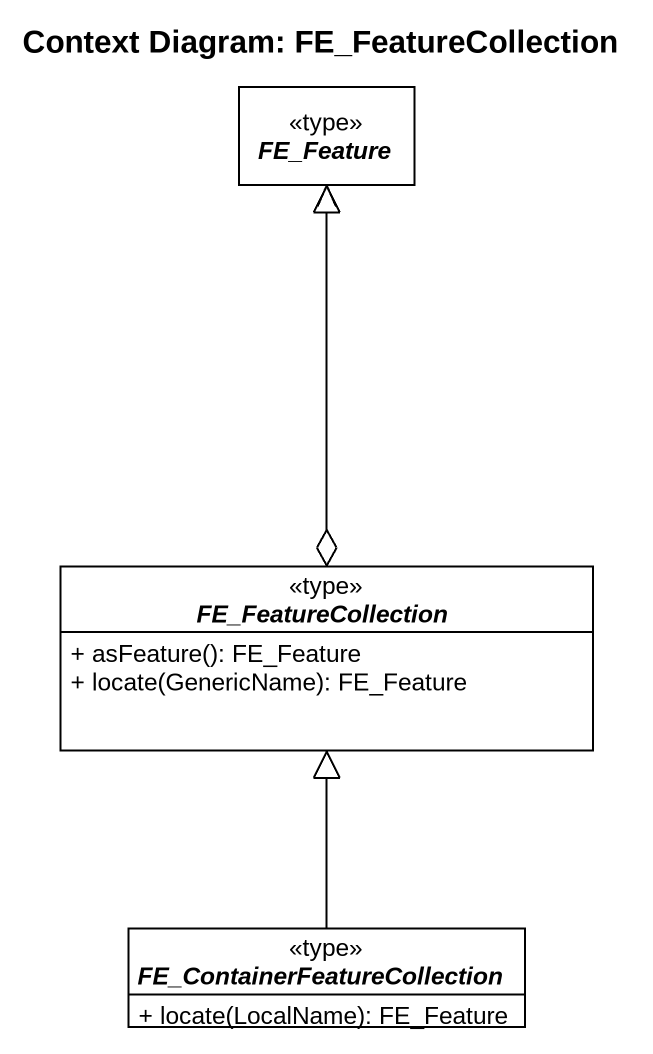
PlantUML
@startuml
title Context Diagram: FE_FeatureCollection
hide circle
hide empty members
skinparam classAttributeIconSize 0
abstract class FE_Feature <<type>>
abstract class FE_FeatureCollection <<type>> {
  + asFeature(): FE_Feature
  + locate(GenericName): FE_Feature
}
abstract class "FE_ContainerFeatureCollection" as FE_ContainerFeatureCollectio <<type>> {
  + locate(LocalName): FE_Feature
}
FE_FeatureCollection -up-|> FE_Feature
FE_FeatureCollection o-up-> FE_Feature
FE_ContainerFeatureCollectio -up-|> FE_FeatureCollection
@enduml
